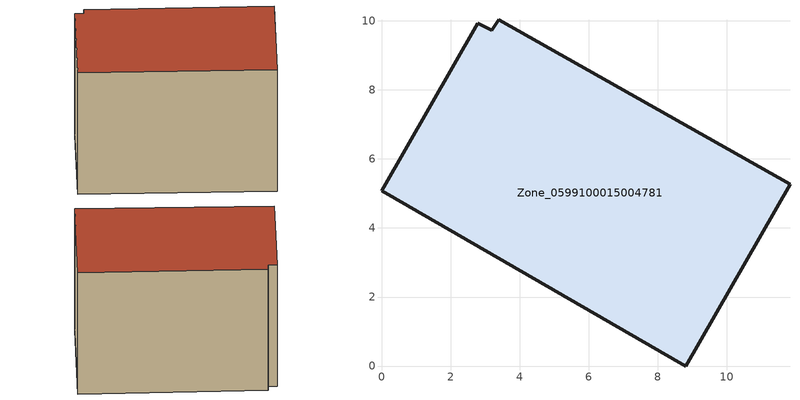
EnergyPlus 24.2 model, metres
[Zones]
Zone_0599100015004781
 floor ground (C_G): 2.78,9.93 3.19,9.72 3.4,10.02 11.83,5.26 8.81,0 0,5.08 z0.84
 wall outside (C_F): 8.81,0 11.83,5.26 3.4,10.02 3.19,9.72 2.78,9.93 0,5.08 8.81,0 z0.84:8.16
 roof outside (C_R): 3.19,9.72 2.78,9.93 0,5.08 8.81,0 11.83,5.26 3.4,10.02 z8.16
[BUILDING]
Pand.0599100015004781: North Axis=0; Terrain=City; Loads Convergence Tolerance Value=0.04; Temperature Convergence Tolerance Value=0.4; Solar Distribution=FullExterior; Maximum Number of Warmup Days=25; Minimum Number of Warmup Days=1
[Site:Location]
Rotterdam.The.Hague.AP_ZH_NLD Design_Conditions: Latitude=51.96; Longitude=4.45; Time Zone=1; Elevation=-4.5
[SITE:GROUNDTEMPERATURE:BUILDINGSURFACE]
18, 18, 18, 18, 18, 18, 18, 18, 18, 18, 18, 18
[MATERIAL] Thermal Absorptance=0.9; Solar Absorptance=0.7; Visible Absorptance=0.7
Name | Roughness | Thickness | Conductivity | Density | Specific Heat
G.TI.1946-1964 | MediumSmooth | 0.15 | 1 | 540 | 1210
F.TI.1946-1964 | Rough | 0.3 | 0.857143 | 1920 | 840
R.TI.1946-1964 | MediumRough | 0.2 | 0.277778 | 1500 | 1000
[CONSTRUCTION]
C_G: G.TI.1946-1964
C_F: F.TI.1946-1964
C_R: R.TI.1946-1964
[ZONE]
Zone_0599100015004781: Type=1; Multiplier=1; Ceiling Height=Autocalculate; Volume=Autocalculate; Floor Area=autocalculate; Part of Total Floor Area=Yes
[ZONEINFILTRATION:DESIGNFLOWRATE]
Infil_Zone_0599100015004781: Zone or ZoneList or Space or SpaceList=Zone_0599100015004781; Schedule=AlwaysOn; Design Flow Rate Calculation Method=Flow/Area; Flow Rate per Floor Area=0.003; Constant Term Coefficient=1; Temperature Term Coefficient=0; Velocity Term Coefficient=0; Velocity Squared Term Coefficient=0
[HVACTEMPLATE:ZONE:IDEALLOADSAIRSYSTEM]
Zone_0599100015004781: Maximum Heating Supply Air Temperature=50; Minimum Cooling Supply Air Temperature=13; Maximum Heating Supply Air Humidity Ratio=0.0156; Minimum Cooling Supply Air Humidity Ratio=0.0077; Heating Limit=NoLimit; Cooling Limit=NoLimit; Dehumidification Control Type=ConstantSensibleHeatRatio; Cooling Sensible Heat Ratio=0.7; Dehumidification Setpoint=60; Humidification Control Type=None; Humidification Setpoint=30; Outdoor Air Method=None; Outdoor Air Flow Rate per Person=0.00944; Outdoor Air Flow Rate per Zone Floor Area=0; Outdoor Air Flow Rate per Zone=0; Demand Controlled Ventilation Type=None; Outdoor Air Economizer Type=NoEconomizer; Heat Recovery Type=None; Sensible Heat Recovery Effectiveness=0.7; Latent Heat Recovery Effectiveness=0.65
[ZONECONTROL:THERMOSTAT]
ThermostatControl_Zone_0599100015004781: Zone or ZoneList=Zone_0599100015004781; Control Type Schedule=DualSetpointControlType; Control 1=Thermostat_Zone_0599100015004781; Temperature Difference Between Cutout And Setpoint=0
[THERMOSTATSETPOINT:DUALSETPOINT]
Thermostat_Zone_0599100015004781: Heating Setpoint Temperature Schedule=HeatingSetpoint_Zone_0599100015004781; Cooling Setpoint Temperature Schedule=CoolingSetpoint_Zone_0599100015004781
[SCHEDULE:COMPACT]
HeatingSetpoint_Zone_0599100015004781: Through: 12/31, For: AllDays, Until: 24:00, 21
CoolingSetpoint_Zone_0599100015004781: Through: 12/31, For: AllDays, Until: 24:00, 24
DualSetpointControlType: Through: 12/31, For: AllDays, Until: 24:00, 4
AlwaysOn: Through: 12/31, For: AllDays, Until: 24:00, 1
